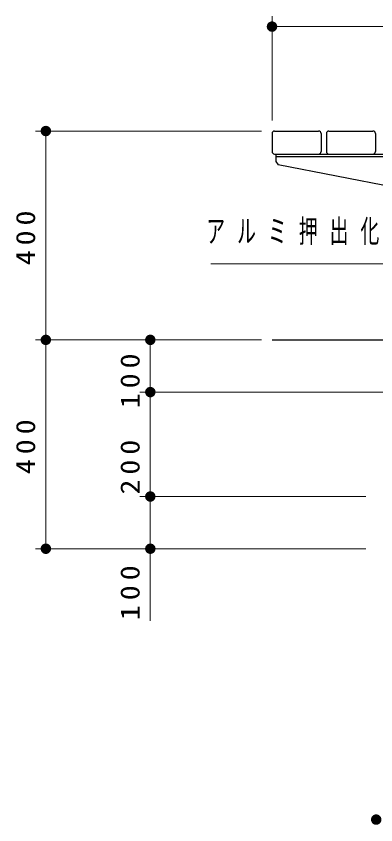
# Model space of a CAD drawing. Units: millimetres on the paper, scale 1:20. Extents: x -365 to 10, y -38 to 257.
# Drawn here: x -157.2 to -122.8, y 64.9 to 142.4 of the extents above; entities that cross this region are included whole.
import ezdxf

# ---------------------------------------------------------------- set-up
doc = ezdxf.new("R2010")
doc.units = ezdxf.units.MM
doc.layers.add('LY_1', color=7, linetype='Continuous', lineweight=25)
doc.styles.add('ＭＳ ゴシック', font='')
doc.styles.get('ＭＳ ゴシック').set_extended_font_data('MS Gothic')

# ---------------------------------------------------------------- blocks, each defined once
blk = doc.blocks.new('filled_dot')
at = {"color": 0, "linetype": 'Continuous', "lineweight": -2, "const_width": 1.25}
blk.add_lwpolyline([(-0.625, 0, 1), (0.625, 0, 1)], format="xyb", close=True, dxfattribs=at)

msp = doc.modelspace()

# ---------------------------------------------------------------- linework, layer by layer
at = {"layer": 'LY_1', "lineweight": 13}
for p, q in [((-132.725, 132.353), (-132.725, 142.353)), ((-132.725, 141.353), (-76.025, 141.353)), ((-133.725, 131.353), (-155.375, 131.353)), ((-154.375, 111.353), (-154.375, 131.353)), ((-133.725, 111.353), (-155.375, 111.353)), ((-154.375, 91.353), (-154.375, 111.353)), ((-144.375, 106.353), (-144.375, 111.353)), ((-121.25, 106.353), (-145.375, 106.353)), ((-144.375, 96.353), (-144.375, 106.353)), ((-123.75, 96.353), (-145.375, 96.353)), ((-123.75, 96.353), (-145.375, 96.353)), ((-144.375, 84.458), (-144.375, 96.353)), ((-123.75, 91.353), (-155.375, 91.353))]:
    msp.add_line(p, q, dxfattribs=at)
at = {"layer": 'LY_1'}
for p, q in [((-132.725, 131.103), (-132.725, 129.403)), ((-132.475, 131.353), (-128.275, 131.353)), ((-128.025, 131.103), (-128.025, 129.403)), ((-127.525, 131.103), (-127.525, 129.403)), ((-127.275, 131.353), (-123.075, 131.353)), ((-122.825, 131.103), (-122.825, 129.403)), ((-132.475, 129.153), (-128.275, 129.153)), ((-127.275, 129.153), (-123.075, 129.153)), ((-132.725, 111.353), (-108.625, 111.353))]:
    msp.add_line(p, q, dxfattribs=at)
at = {"layer": 'LY_1', "color": 3}
for p, q in [((-132.375, 129.153), (-132.375, 128.428)), ((-132.375, 129.153), (-76.375, 129.153)), ((-132.375, 128.928), (-76.375, 128.928)), ((-132.375, 128.428), (-132.129, 128.13)), ((-108.025, 123.427), (-132.129, 128.13))]:
    msp.add_line(p, q, dxfattribs=at)
at = {"layer": 'LY_1', "lineweight": 13}
msp.add_lwpolyline([(-108.625, 113.016), (-114.174, 118.65), (-138.597, 118.65)], dxfattribs=at)
at = {"layer": 'LY_1'}
for centre, start, end in [((-132.475, 131.103), 90, 180), ((-128.275, 131.103), 0, 90), ((-127.275, 131.103), 90, 180), ((-123.075, 131.103), 0, 90), ((-132.475, 129.403), 179.99999, 270), ((-128.275, 129.403), 270, 0), ((-127.275, 129.403), 179.99999, 270), ((-123.075, 129.403), 270, 0)]:
    msp.add_arc(centre, 0.25, start, end, dxfattribs=at)

# ---------------------------------------------------------------- block references
at = {"layer": 'LY_1', "lineweight": 13, "xscale": 0.4, "yscale": 0.4}
for p in [(-132.725, 141.353), (-122.75, 65.412)]:
    msp.add_blockref('filled_dot', p, dxfattribs=at)
for p, rotation in [((-154.375, 131.353), 270), ((-154.375, 111.353), 90), ((-154.375, 111.353), 270), ((-144.375, 111.353), 270), ((-144.375, 106.353), 90), ((-144.375, 106.353), 270), ((-144.375, 96.353), 270), ((-144.375, 96.353), 90), ((-154.375, 91.353), 90), ((-144.375, 91.353), 90)]:
    msp.add_blockref('filled_dot', p, dxfattribs=dict(at, rotation=rotation))

# ---------------------------------------------------------------- texts
at = {"layer": 'LY_1', "char_height": 1.833, "attachment_point": 8, "rotation": 90, "style": 'ＭＳ ゴシック'}
for s, insert in [('\\T1.33;\\W1.15;400', (-155.375, 121.353)), ('\\T1.33;\\W1.15;100', (-145.375, 107.665)), ('\\T1.33;\\W1.15;400', (-155.375, 101.353)), ('\\T1.33;\\W1.15;200', (-145.375, 99.402)), ('\\T1.33;\\W1.15;100', (-145.375, 87.375))]:
    msp.add_mtext(s, dxfattribs=dict(at, insert=insert))
at = {"layer": 'LY_1', "insert": (-139.014, 121.65), "char_height": 2.199, "attachment_point": 4, "style": 'ＭＳ ゴシック'}
msp.add_mtext('\\T1.64;\\W0.6;アルミ押出化粧材', dxfattribs=at)

doc.saveas('drawing.dxf')
